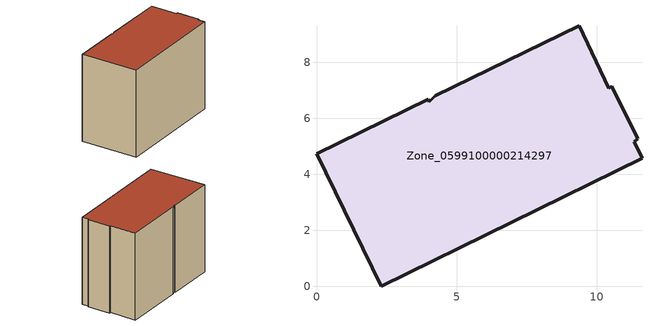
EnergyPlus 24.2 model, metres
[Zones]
Zone_0599100000214297
 floor ground (C_G): 2.31,0 0,4.73 3.99,6.67 4.03,6.59 4.25,6.8 9.38,9.3 10.44,7.07 10.54,7.14 11.46,5.27 11.34,5.16 11.62,4.57 z0
 wall outside (C_F): 9.38,9.3 4.25,6.8 4.03,6.59 3.99,6.67 0,4.73 2.31,0 11.62,4.57 11.34,5.16 11.46,5.27 10.54,7.14 10.44,7.07 9.38,9.3 z0:7.97
 roof outside (C_R): 4.25,6.8 4.03,6.59 3.99,6.67 0,4.73 2.31,0 11.62,4.57 11.34,5.16 11.46,5.27 10.54,7.14 10.44,7.07 9.38,9.3 z7.97
[BUILDING]
Pand.0599100000214297: North Axis=0; Terrain=City; Loads Convergence Tolerance Value=0.04; Temperature Convergence Tolerance Value=0.4; Solar Distribution=FullExterior; Maximum Number of Warmup Days=25; Minimum Number of Warmup Days=1
[Site:Location]
Rotterdam.The.Hague.AP_ZH_NLD Design_Conditions: Latitude=51.96; Longitude=4.45; Time Zone=1; Elevation=-4.5
[SITE:GROUNDTEMPERATURE:BUILDINGSURFACE]
18, 18, 18, 18, 18, 18, 18, 18, 18, 18, 18, 18
[MATERIAL] Thermal Absorptance=0.9; Solar Absorptance=0.7; Visible Absorptance=0.7
Name | Roughness | Thickness | Conductivity | Density | Specific Heat
G.TC.1975-1991 | MediumSmooth | 0.15 | 0.288461 | 540 | 1210
F.TC.1975-1991 | Rough | 0.3 | 0.230769 | 1920 | 840
R.TC.1975-1991 | MediumRough | 0.2 | 0.153846 | 1500 | 1000
[CONSTRUCTION]
C_G: G.TC.1975-1991
C_F: F.TC.1975-1991
C_R: R.TC.1975-1991
[ZONE]
Zone_0599100000214297: Type=1; Multiplier=1; Ceiling Height=Autocalculate; Volume=Autocalculate; Floor Area=autocalculate; Part of Total Floor Area=Yes
[ZONEINFILTRATION:DESIGNFLOWRATE]
Infil_Zone_0599100000214297: Zone or ZoneList or Space or SpaceList=Zone_0599100000214297; Schedule=AlwaysOn; Design Flow Rate Calculation Method=Flow/Area; Flow Rate per Floor Area=0.003; Constant Term Coefficient=1; Temperature Term Coefficient=0; Velocity Term Coefficient=0; Velocity Squared Term Coefficient=0
[HVACTEMPLATE:ZONE:IDEALLOADSAIRSYSTEM]
Zone_0599100000214297: Maximum Heating Supply Air Temperature=50; Minimum Cooling Supply Air Temperature=13; Maximum Heating Supply Air Humidity Ratio=0.0156; Minimum Cooling Supply Air Humidity Ratio=0.0077; Heating Limit=NoLimit; Cooling Limit=NoLimit; Dehumidification Control Type=ConstantSensibleHeatRatio; Cooling Sensible Heat Ratio=0.7; Dehumidification Setpoint=60; Humidification Control Type=None; Humidification Setpoint=30; Outdoor Air Method=None; Outdoor Air Flow Rate per Person=0.00944; Outdoor Air Flow Rate per Zone Floor Area=0; Outdoor Air Flow Rate per Zone=0; Demand Controlled Ventilation Type=None; Outdoor Air Economizer Type=NoEconomizer; Heat Recovery Type=None; Sensible Heat Recovery Effectiveness=0.7; Latent Heat Recovery Effectiveness=0.65
[ZONECONTROL:THERMOSTAT]
ThermostatControl_Zone_0599100000214297: Zone or ZoneList=Zone_0599100000214297; Control Type Schedule=DualSetpointControlType; Control 1=Thermostat_Zone_0599100000214297; Temperature Difference Between Cutout And Setpoint=0
[THERMOSTATSETPOINT:DUALSETPOINT]
Thermostat_Zone_0599100000214297: Heating Setpoint Temperature Schedule=HeatingSetpoint_Zone_0599100000214297; Cooling Setpoint Temperature Schedule=CoolingSetpoint_Zone_0599100000214297
[SCHEDULE:COMPACT]
HeatingSetpoint_Zone_0599100000214297: Through: 12/31, For: AllDays, Until: 24:00, 21
CoolingSetpoint_Zone_0599100000214297: Through: 12/31, For: AllDays, Until: 24:00, 24
DualSetpointControlType: Through: 12/31, For: AllDays, Until: 24:00, 4
AlwaysOn: Through: 12/31, For: AllDays, Until: 24:00, 1
